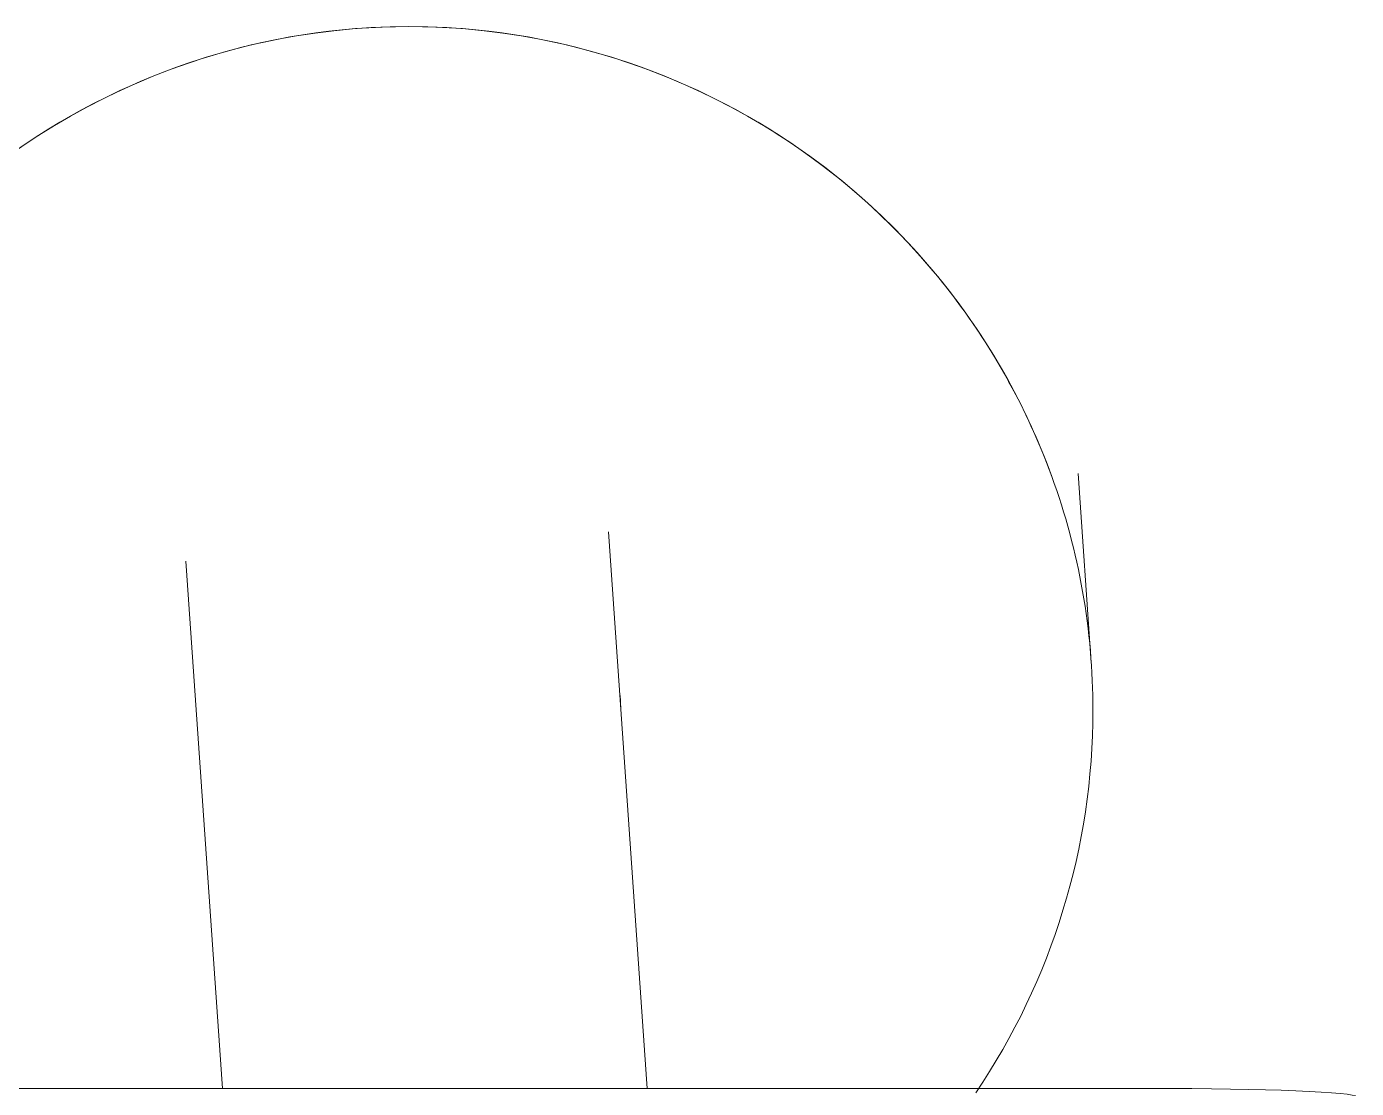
# Model space of a CAD drawing. Header units: metres. Extents: x -55 to 260, y -121 to 64.
# Drawn here: x 2.4793 to 2.6736, y 19.6611 to 19.8163 of the extents above; entities that cross this region are included whole.
import ezdxf

# ---------------------------------------------------------------- set-up
doc = ezdxf.new("R2010")
doc.units = ezdxf.units.M
doc.layers.add('0-1', color=7, linetype='Continuous', lineweight=5)
doc.layers.add('45ESTAC-1', color=253, linetype='Continuous', lineweight=5)

# ---------------------------------------------------------------- blocks, each defined once
blk = doc.blocks.new('Sign - SpeedLimit_Handicap - Handicap-5468633-A1 _ A700')
at = {"layer": '45ESTAC-1'}
for p, q in [((2.6349, 19.72334), (2.63298, 19.75102)), ((2.56999, 19.66114), (2.56434, 19.74248)), ((2.50255, 19.73819), (2.5079, 19.66114))]:
    blk.add_line(p, q, dxfattribs=at)
for major_axis, start_param, end_param in [((0.09976, 0.00693), 0.279657, 2.723118), ((0.09976, 0.00693), 6.213776, 6.562842), ((0.03089, 0.00215), 6.213776, 6.283185), ((0.09976, 0.00693), 5.619705, 6.213776)]:
    blk.add_ellipse((2.53514, 19.71641), major_axis=major_axis, ratio=0.999167, start_param=start_param, end_param=end_param, dxfattribs=at)
blk = doc.blocks.new('22011_AR_rvt-1-A1 _ A700')
at = {"layer": '45ESTAC-1'}
blk.add_blockref('Sign - SpeedLimit_Handicap - Handicap-5468633-A1 _ A700', (0, 0), dxfattribs=at)
blk = doc.blocks.new('Sign - SpeedLimit_Handicap - Handicap-V655-A1 _ A700')
at = {"layer": '45ESTAC-1'}
for p, q in [((2.6349, 19.72334), (2.63298, 19.75102)), ((2.56999, 19.66114), (2.56434, 19.74248)), ((2.50255, 19.73819), (2.5079, 19.66114)), ((2.64356, 19.66114), (2.39877, 19.66114))]:
    blk.add_line(p, q, dxfattribs=at)
for centre, major_axis, ratio, start_param, end_param in [((2.53514, 19.71641), (0.09976, 0.00693), 0.999167, 0.628722, 2.374052), ((2.53514, 19.71641), (0.09976, 0.00693), 0.999167, 0.279657, 0.628722), ((2.53514, 19.71641), (0.09976, 0.00693), 0.999167, 6.213776, 6.562842), ((2.53514, 19.71641), (0.03089, 0.00215), 0.999167, 6.213776, 6.283185), ((2.53514, 19.71641), (0.09976, 0.00693), 0.999167, 5.619705, 6.213776), ((2.64365, 19.65992), (-0.03, 0), 0.040709, 3.144425, 4.715221)]:
    blk.add_ellipse(centre, major_axis=major_axis, ratio=ratio, start_param=start_param, end_param=end_param, dxfattribs=at)
blk = doc.blocks.new('22011_AR_rvt-2-A1 _ A700')
at = {"layer": '45ESTAC-1'}
blk.add_blockref('Sign - SpeedLimit_Handicap - Handicap-V655-A1 _ A700', (0, 0), dxfattribs=at)

msp = doc.modelspace()

# ---------------------------------------------------------------- block references
at = {"layer": '0-1'}
for name in ['22011_AR_rvt-2-A1 _ A700', '22011_AR_rvt-1-A1 _ A700']:
    msp.add_blockref(name, (0, 0), dxfattribs=at)

doc.saveas('drawing.dxf')
